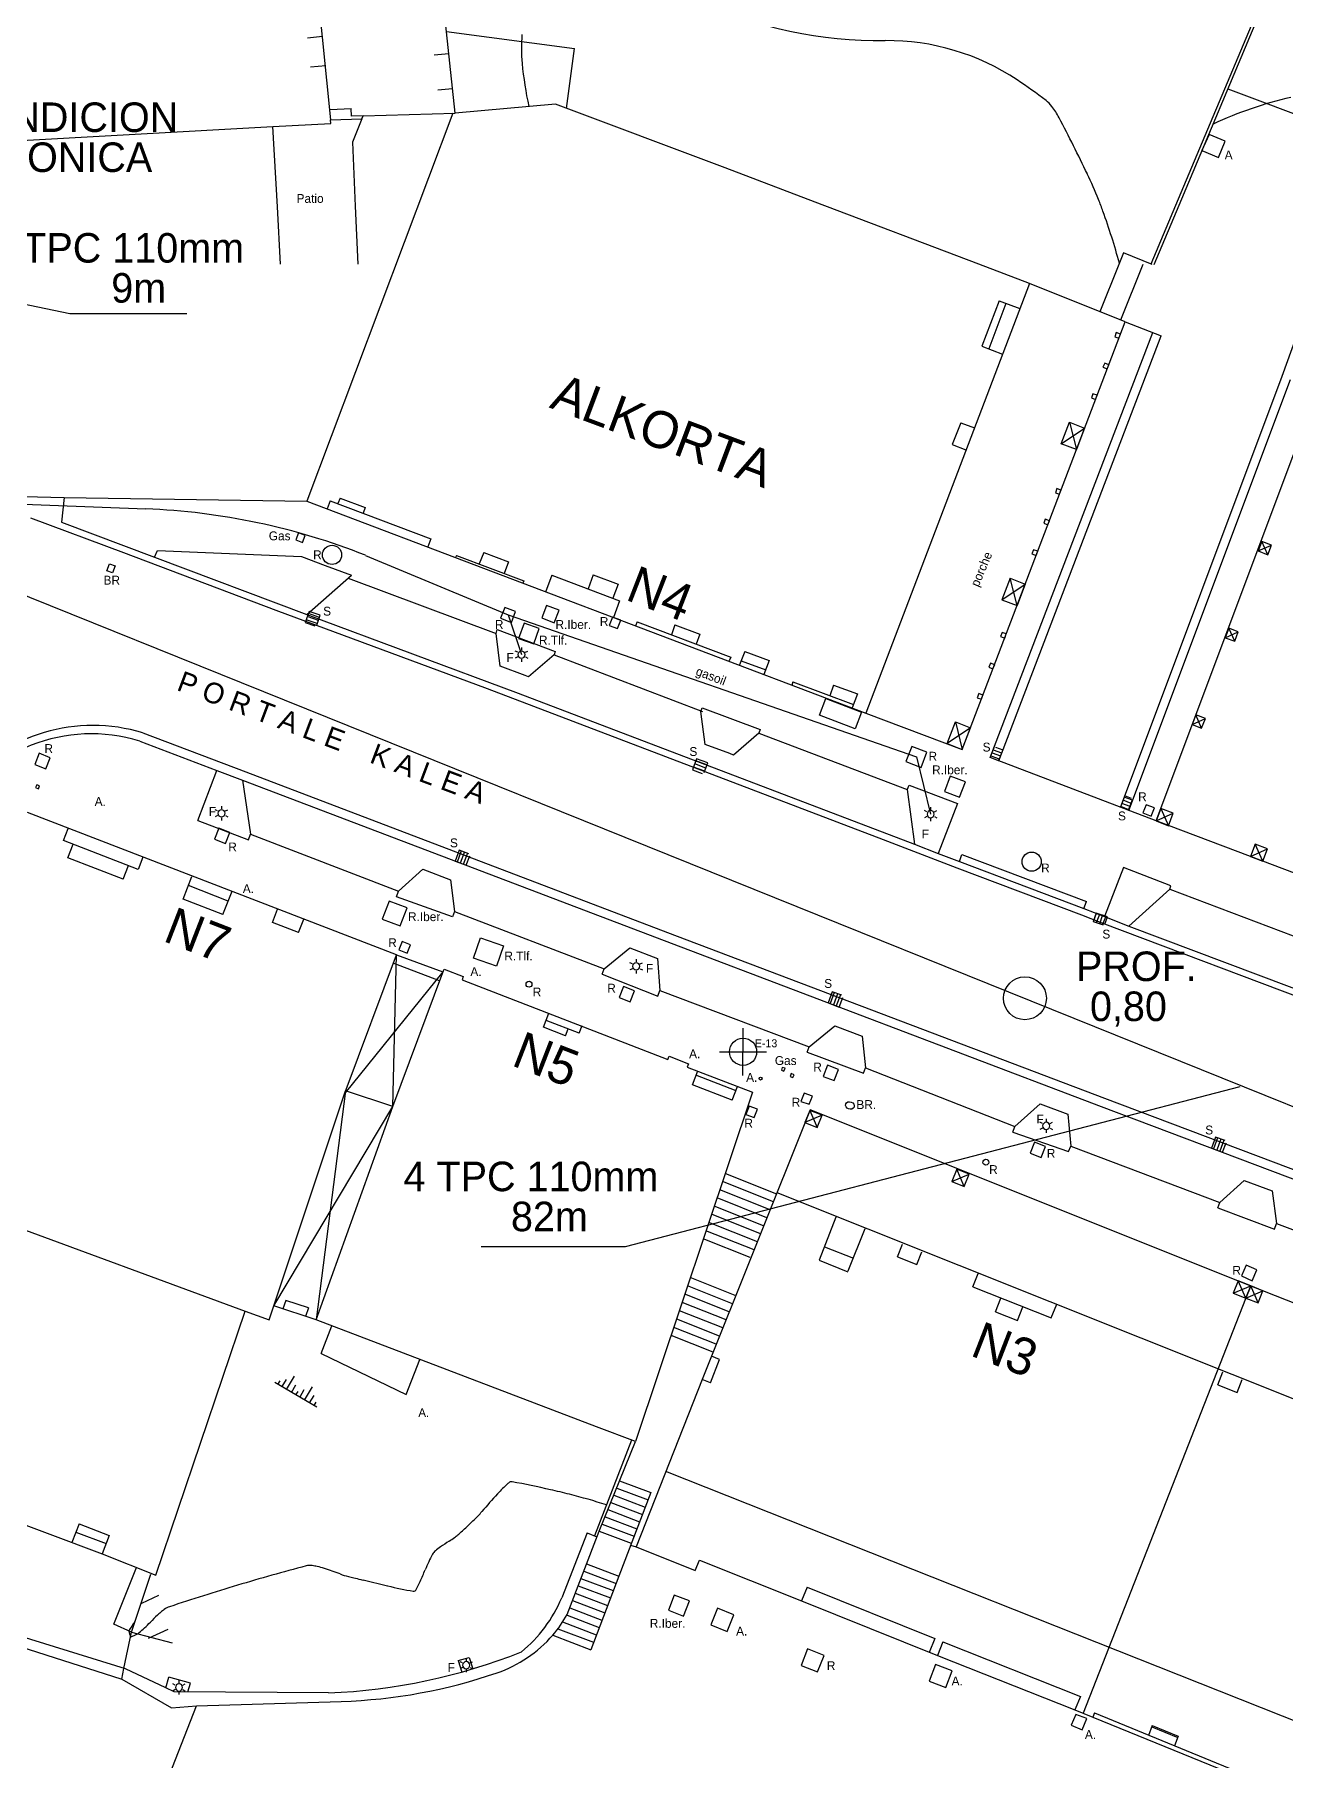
# Model space of a CAD drawing. Extents: x 0 to 560514, y 0 to 4788038.
# Drawn here: x 560310.6 to 560352.9, y 4787849.2 to 4787907.6 of the extents above; entities that cross this region are included whole.
import ezdxf

# ---------------------------------------------------------------- set-up
doc = ezdxf.new("R2010")
doc.units = 0
doc.layers.add('Nivel 27', color=7, linetype='Continuous')
doc.layers.add('Nivel 7', color=7, linetype='Continuous')

msp = doc.modelspace()

# ---------------------------------------------------------------- linework, layer by layer
at = {"layer": 'Nivel 27'}
for points in [[(560315.731, 4787898.163), (560311.769, 4787898.163), (560302.658, 4787900.06)], [(560301.78, 4787894.14), (560303.67, 4787892.38), (560307.48, 4787889.75), (560372.39, 4787863.57)], [(560325.688, 4787866.598), (560330.566, 4787866.598), (560351.361, 4787872.017)]]:
    msp.add_lwpolyline(points, dxfattribs=at)
msp.add_circle((560344.081, 4787874.997), 0.725, dxfattribs=at)
at = {"layer": 'Nivel 7'}
for p, q in [((560324.8, 4787904.96), (560323.68, 4787915.51)), ((560319.53, 4787915.19), (560320.59, 4787904.73)), ((560324.51, 4787907.72), (560328.84, 4787907.15)), ((560349.28, 4787902.06), (560351.84, 4787908.14)), ((560349.39, 4787902.06), (560351.93, 4787908.1)), ((560320.32, 4787907.55), (560319.81, 4787907.5)), ((560328.57, 4787905.12), (560328.84, 4787907.15)), ((560320.43, 4787906.56), (560319.91, 4787906.51)), ((560324.59, 4787906.97), (560324.09, 4787906.92)), ((560324.71, 4787905.78), (560324.22, 4787905.73)), ((560350.95, 4787905.78), (560355.74, 4787903.98)), ((560324.729, 4787904.954), (560319.79, 4787891.82)), ((560320.58, 4787905.08), (560321.29, 4787905.11)), ((560320.59, 4787904.73), (560321.65, 4787904.77)), ((560321.3, 4787904.86), (560321.29, 4787905.11)), ((560321.69, 4787904.87), (560321.3, 4787904.86)), ((560321.65, 4787904.77), (560321.33, 4787903.98)), ((560321.65, 4787904.77), (560321.69, 4787904.87)), ((560321.69, 4787904.87), (560324.8, 4787904.96)), ((560328.2, 4787905.26), (560324.8, 4787904.96)), ((560333.94, 4787903.11), (560328.2, 4787905.26)), ((560305.75, 4787903.79), (560318.64, 4787904.5)), ((560318.64, 4787904.5), (560320.6, 4787904.61)), ((560318.79, 4787901.79), (560318.64, 4787904.5)), ((560320.6, 4787904.61), (560320.59, 4787904.73)), ((560320.6, 4787904.61), (560320.6, 4787904.61)), ((560350.31, 4787904.24), (560350.07, 4787903.69)), ((560350.86, 4787904.01), (560350.31, 4787904.24)), ((560321.33, 4787903.98), (560321.42, 4787901.81)), ((560350.07, 4787903.69), (560350.63, 4787903.46)), ((560350.63, 4787903.46), (560350.86, 4787904.01)), ((560336.98, 4787901.95), (560333.94, 4787903.11)), ((560342.52, 4787899.85), (560336.98, 4787901.95)), ((560348.35, 4787899.86), (560349.28, 4787902.06)), ((560348.45, 4787899.84), (560349.39, 4787902.06)), ((560318.9, 4787899.85), (560318.79, 4787901.79)), ((560321.42, 4787901.81), (560321.51, 4787899.85)), ((560347.42, 4787900.23), (560347.26, 4787899.84)), ((560348.38, 4787899.84), (560347.42, 4787900.23)), ((560344.23, 4787899.19), (560342.52, 4787899.85)), ((560347.26, 4787899.84), (560346.61, 4787898.23)), ((560348.07, 4787899.84), (560347.31, 4787897.95)), ((560352.78, 4787896.05), (560354.15, 4787899.84)), ((560344.23, 4787899.19), (560338.7, 4787884.65)), ((560347.47, 4787897.89), (560344.23, 4787899.19)), ((560343.21, 4787898.61), (560342.62, 4787897.07)), ((560343.44, 4787898.52), (560342.86, 4787896.98)), ((560343.21, 4787898.61), (560343.91, 4787898.34)), ((560341.96, 4787883.42), (560347.47, 4787897.89)), ((560347.47, 4787897.89), (560348.69, 4787897.42)), ((560342.91, 4787883.15), (560348.41, 4787897.53)), ((560343.2, 4787883.03), (560348.69, 4787897.42)), ((560347.17, 4787897.53), (560347.12, 4787897.39)), ((560347.12, 4787897.39), (560347.26, 4787897.34)), ((560347.31, 4787897.48), (560347.17, 4787897.53)), ((560347.26, 4787897.34), (560347.31, 4787897.48)), ((560342.62, 4787897.07), (560343.32, 4787896.8)), ((560346.78, 4787896.5), (560346.72, 4787896.36)), ((560346.72, 4787896.36), (560346.86, 4787896.3)), ((560346.92, 4787896.44), (560346.78, 4787896.5)), ((560346.86, 4787896.3), (560346.92, 4787896.44)), ((560347.31, 4787881.46), (560352.78, 4787896.05)), ((560346.38, 4787895.46), (560346.33, 4787895.32)), ((560346.52, 4787895.41), (560346.38, 4787895.46)), ((560346.47, 4787895.27), (560346.52, 4787895.41)), ((560347.6, 4787881.35), (560353.07, 4787895.94)), ((560346.33, 4787895.32), (560346.47, 4787895.27)), ((560341.91, 4787894.48), (560341.62, 4787893.74)), ((560341.91, 4787894.48), (560341.62, 4787893.74)), ((560341.91, 4787894.48), (560342.37, 4787894.31)), ((560345.31, 4787893.77), (560345.59, 4787894.5)), ((560345.31, 4787893.77), (560346.1, 4787894.3)), ((560345.59, 4787894.5), (560346.1, 4787894.3)), ((560345.59, 4787894.5), (560345.83, 4787893.57)), ((560346.1, 4787894.3), (560345.83, 4787893.57)), ((560341.62, 4787893.74), (560342.08, 4787893.56)), ((560345.83, 4787893.57), (560345.31, 4787893.77)), ((560307.57, 4787892.04), (560311.58, 4787891.95)), ((560311.58, 4787891.95), (560311.49, 4787891.11)), ((560311.58, 4787891.95), (560319.79, 4787891.82)), ((560320.92, 4787891.93), (560320.84, 4787891.74)), ((560320.92, 4787891.93), (560321.76, 4787891.61)), ((560345.16, 4787892.25), (560345.11, 4787892.11)), ((560345.11, 4787892.11), (560345.25, 4787892.06)), ((560345.3, 4787892.2), (560345.16, 4787892.25)), ((560345.25, 4787892.06), (560345.3, 4787892.2)), ((560307.56, 4787891.82), (560314.34, 4787891.56)), ((560319.79, 4787891.82), (560319.79, 4787891.82)), ((560319.79, 4787891.82), (560338.7, 4787884.65)), ((560320.58, 4787891.84), (560320.47, 4787891.56)), ((560320.58, 4787891.84), (560323.98, 4787890.55)), ((560321.76, 4787891.61), (560321.69, 4787891.42)), ((560310.44, 4787891.26), (560313.58, 4787890.09)), ((560311.49, 4787891.11), (560314.63, 4787889.93)), ((560319.5, 4787890.75), (560319.41, 4787890.52)), ((560319.73, 4787890.66), (560319.5, 4787890.75)), ((560344.77, 4787891.22), (560344.72, 4787891.08)), ((560344.72, 4787891.08), (560344.86, 4787891.02)), ((560344.91, 4787891.16), (560344.77, 4787891.22)), ((560344.86, 4787891.02), (560344.91, 4787891.16)), ((560314.63, 4787889.93), (560314.74, 4787890.15)), ((560314.74, 4787890.15), (560319.61, 4787889.95)), ((560319.41, 4787890.52), (560319.64, 4787890.43)), ((560319.64, 4787890.43), (560319.73, 4787890.66)), ((560323.98, 4787890.55), (560323.88, 4787890.28)), ((560344.37, 4787890.18), (560344.32, 4787890.04)), ((560344.52, 4787890.13), (560344.37, 4787890.18)), ((560344.46, 4787889.99), (560344.52, 4787890.13)), ((560352.1, 4787890.46), (560351.97, 4787890.14)), ((560351.97, 4787890.14), (560352.42, 4787890.34)), ((560351.97, 4787890.14), (560352.3, 4787890.01)), ((560352.3, 4787890.01), (560352.1, 4787890.46)), ((560352.42, 4787890.34), (560352.1, 4787890.46)), ((560352.3, 4787890.01), (560352.42, 4787890.34)), ((560313.02, 4787889.47), (560313.11, 4787889.7)), ((560313.11, 4787889.7), (560313.3, 4787889.63)), ((560313.3, 4787889.63), (560313.21, 4787889.4)), ((560313.58, 4787890.09), (560318.74, 4787888.14)), ((560314.63, 4787889.93), (560319.79, 4787887.99)), ((560319.61, 4787889.95), (560320.41, 4787889.65)), ((560320.41, 4787889.65), (560321.3, 4787889.32)), ((560324.85, 4787889.99), (560324.82, 4787889.92)), ((560324.85, 4787889.99), (560327.13, 4787889.13)), ((560325.77, 4787890.09), (560325.62, 4787889.7)), ((560325.77, 4787890.09), (560326.61, 4787889.77)), ((560326.61, 4787889.77), (560326.46, 4787889.38)), ((560344.32, 4787890.04), (560344.46, 4787889.99)), ((560313.21, 4787889.4), (560313.02, 4787889.47)), ((560319.79, 4787887.99), (560321.3, 4787889.32)), ((560321.18, 4787889.22), (560326.19, 4787887.35)), ((560327.13, 4787889.13), (560327.1, 4787889.05)), ((560328.08, 4787889.32), (560327.86, 4787888.74)), ((560328.08, 4787889.32), (560330.37, 4787888.45)), ((560329.47, 4787889.33), (560329.3, 4787888.86)), ((560329.47, 4787889.33), (560330.32, 4787889.01)), ((560330.32, 4787889.01), (560330.14, 4787888.54)), ((560343.58, 4787889.22), (560343.3, 4787888.49)), ((560343.3, 4787888.49), (560344.09, 4787889.02)), ((560343.82, 4787888.29), (560343.58, 4787889.22)), ((560343.58, 4787889.22), (560344.09, 4787889.02)), ((560344.09, 4787889.02), (560343.82, 4787888.29)), ((560330.37, 4787888.45), (560330.16, 4787887.89)), ((560343.3, 4787888.49), (560343.82, 4787888.29)), ((560318.74, 4787888.14), (560325.89, 4787885.48)), ((560319.87, 4787888.09), (560319.73, 4787887.72)), ((560320.14, 4787887.68), (560319.77, 4787887.81)), ((560319.79, 4787887.99), (560326.94, 4787885.32)), ((560320.18, 4787887.78), (560319.8, 4787887.92)), ((560320.22, 4787887.89), (560319.84, 4787888.02)), ((560320.24, 4787887.96), (560319.87, 4787888.09)), ((560320.13, 4787887.63), (560320.24, 4787887.96)), ((560326.48, 4787888.23), (560326.34, 4787887.86)), ((560326.34, 4787887.86), (560326.71, 4787887.72)), ((560326.85, 4787888.09), (560326.48, 4787888.23)), ((560326.6, 4787887.98), (560340.41, 4787883.17)), ((560326.71, 4787887.72), (560326.85, 4787888.09)), ((560327.9, 4787888.29), (560327.74, 4787887.87)), ((560327.74, 4787887.87), (560328.16, 4787887.71)), ((560328.32, 4787888.13), (560327.9, 4787888.29)), ((560328.16, 4787887.71), (560328.32, 4787888.13)), ((560330.13, 4787887.9), (560330.02, 4787887.62)), ((560330.41, 4787887.8), (560330.13, 4787887.9)), ((560330.3, 4787887.51), (560330.41, 4787887.8)), ((560319.73, 4787887.72), (560320.06, 4787887.6)), ((560326.19, 4787887.35), (560326.23, 4787887.48)), ((560326.33, 4787886.24), (560326.19, 4787887.35)), ((560326.23, 4787887.48), (560328.19, 4787886.74)), ((560327.14, 4787887.7), (560326.95, 4787887.18)), ((560327.65, 4787887.51), (560327.14, 4787887.7)), ((560327.47, 4787886.99), (560327.65, 4787887.51)), ((560330.02, 4787887.62), (560330.3, 4787887.51)), ((560330.96, 4787887.74), (560330.91, 4787887.61)), ((560330.96, 4787887.74), (560334.13, 4787886.54)), ((560332.24, 4787887.64), (560332.12, 4787887.3)), ((560332.24, 4787887.64), (560333.08, 4787887.32)), ((560333.08, 4787887.32), (560332.96, 4787886.98)), ((560343.31, 4787887.38), (560343.26, 4787887.24)), ((560343.26, 4787887.24), (560343.4, 4787887.19)), ((560343.45, 4787887.33), (560343.31, 4787887.38)), ((560343.4, 4787887.19), (560343.45, 4787887.33)), ((560350.98, 4787887.53), (560350.85, 4787887.2)), ((560350.85, 4787887.2), (560351.3, 4787887.4)), ((560351.18, 4787887.08), (560350.98, 4787887.53)), ((560351.3, 4787887.4), (560350.98, 4787887.53)), ((560351.18, 4787887.08), (560351.3, 4787887.4)), ((560326.92, 4787886.71), (560326.84, 4787886.75)), ((560326.95, 4787887.18), (560327.47, 4787886.99)), ((560327.05, 4787886.87), (560327.05, 4787886.78)), ((560327.18, 4787886.71), (560327.26, 4787886.75)), ((560328.19, 4787886.74), (560328.15, 4787886.62)), ((560334.6, 4787886.74), (560334.42, 4787886.28)), ((560334.6, 4787886.74), (560335.43, 4787886.43)), ((560350.85, 4787887.2), (560351.18, 4787887.08)), ((560327.17, 4787885.92), (560326.33, 4787886.24)), ((560326.92, 4787886.55), (560326.84, 4787886.51)), ((560327.05, 4787886.48), (560327.05, 4787886.39)), ((560327.18, 4787886.55), (560327.26, 4787886.51)), ((560328.15, 4787886.62), (560327.29, 4787885.88)), ((560328.15, 4787886.62), (560333.17, 4787884.7)), ((560334.13, 4787886.54), (560334.08, 4787886.42)), ((560334.48, 4787886.42), (560335.31, 4787886.11)), ((560335.43, 4787886.43), (560335.25, 4787885.96)), ((560342.92, 4787886.34), (560342.86, 4787886.2)), ((560342.86, 4787886.2), (560343, 4787886.15)), ((560343.06, 4787886.29), (560342.92, 4787886.34)), ((560343, 4787886.15), (560343.06, 4787886.29)), ((560325.89, 4787885.48), (560339.29, 4787880.37)), ((560327.29, 4787885.88), (560327.17, 4787885.92)), ((560336.23, 4787885.71), (560336.19, 4787885.59)), ((560336.23, 4787885.71), (560338.28, 4787884.94)), ((560337.61, 4787885.6), (560337.48, 4787885.24)), ((560337.61, 4787885.6), (560338.42, 4787885.3)), ((560326.94, 4787885.32), (560340.34, 4787880.21)), ((560337.13, 4787884.58), (560337.34, 4787885.14)), ((560337.34, 4787885.14), (560338.55, 4787884.68)), ((560338.42, 4787885.3), (560338.24, 4787884.83)), ((560342.52, 4787885.31), (560342.47, 4787885.17)), ((560342.47, 4787885.17), (560342.61, 4787885.12)), ((560342.66, 4787885.26), (560342.52, 4787885.31)), ((560342.61, 4787885.12), (560342.66, 4787885.26)), ((560333.12, 4787884.71), (560333.16, 4787884.83)), ((560333.26, 4787883.59), (560333.12, 4787884.71)), ((560333.16, 4787884.83), (560335.12, 4787884.1)), ((560338.34, 4787884.12), (560337.13, 4787884.58)), ((560338.55, 4787884.68), (560338.34, 4787884.12)), ((560338.7, 4787884.65), (560341.96, 4787883.42)), ((560341.45, 4787883.62), (560341.73, 4787884.35)), ((560341.73, 4787884.35), (560342.24, 4787884.15)), ((560341.73, 4787884.35), (560341.96, 4787883.42)), ((560349.86, 4787884.59), (560349.74, 4787884.26)), ((560349.74, 4787884.26), (560350.19, 4787884.47)), ((560350.06, 4787884.14), (560349.86, 4787884.59)), ((560350.19, 4787884.47), (560349.86, 4787884.59)), ((560350.06, 4787884.14), (560350.19, 4787884.47)), ((560335.08, 4787883.97), (560334.22, 4787883.23)), ((560335.12, 4787884.1), (560335.08, 4787883.97)), ((560335.08, 4787883.97), (560340.1, 4787882.06)), ((560342.24, 4787884.15), (560341.45, 4787883.62)), ((560341.96, 4787883.42), (560342.24, 4787884.15)), ((560349.74, 4787884.26), (560350.06, 4787884.14)), ((560310.73, 4787883.29), (560310.58, 4787882.91)), ((560311.1, 4787883.14), (560310.73, 4787883.29)), ((560310.96, 4787882.77), (560311.1, 4787883.14)), ((560314.14, 4787883.7), (560316.74, 4787882.71)), ((560334.1, 4787883.28), (560333.26, 4787883.59)), ((560334.22, 4787883.23), (560334.1, 4787883.28)), ((560340.25, 4787883.52), (560340.05, 4787883.01)), ((560340.76, 4787883.33), (560340.25, 4787883.52)), ((560340.41, 4787883.17), (560340.89, 4787881.23)), ((560340.57, 4787882.81), (560340.76, 4787883.33)), ((560341.45, 4787883.62), (560341.96, 4787883.42)), ((560342.91, 4787883.15), (560343.04, 4787883.49)), ((560343.19, 4787883.04), (560342.91, 4787883.15)), ((560348.52, 4787881), (560342.91, 4787883.15)), ((560342.93, 4787883.2), (560343.21, 4787883.1)), ((560342.97, 4787883.31), (560343.25, 4787883.2)), ((560343.01, 4787883.41), (560343.29, 4787883.31)), ((560343.09, 4787883.5), (560343.33, 4787883.41)), ((560343.33, 4787883.41), (560343.19, 4787883.04)), ((560310.58, 4787882.91), (560310.96, 4787882.77)), ((560316.1, 4787881.02), (560316.74, 4787882.71)), ((560316.74, 4787882.71), (560317.61, 4787882.38)), ((560332.97, 4787883.1), (560332.84, 4787882.73)), ((560332.84, 4787882.73), (560333.16, 4787882.61)), ((560333.25, 4787882.68), (560332.87, 4787882.82)), ((560333.28, 4787882.79), (560332.91, 4787882.93)), ((560333.32, 4787882.9), (560332.95, 4787883.03)), ((560333.35, 4787882.97), (560332.97, 4787883.1)), ((560333.23, 4787882.64), (560333.35, 4787882.97)), ((560340.05, 4787883.01), (560340.57, 4787882.81)), ((560310.65, 4787882.22), (560310.61, 4787882.13)), ((560310.61, 4787882.13), (560310.71, 4787882.09)), ((560310.74, 4787882.19), (560310.65, 4787882.22)), ((560310.71, 4787882.09), (560310.74, 4787882.19)), ((560317.61, 4787882.38), (560317.88, 4787880.55)), ((560317.61, 4787882.38), (560331.88, 4787876.95)), ((560340.1, 4787882.05), (560340.16, 4787882.21)), ((560340.1, 4787882.06), (560340.34, 4787880.21)), ((560340.16, 4787882.21), (560341.8, 4787881.59)), ((560341.55, 4787882.52), (560341.36, 4787882)), ((560341.36, 4787882), (560341.87, 4787881.81)), ((560342.07, 4787882.32), (560341.55, 4787882.52)), ((560341.87, 4787881.81), (560342.07, 4787882.32)), ((560316.77, 4787881.34), (560316.69, 4787881.38)), ((560316.9, 4787881.5), (560316.9, 4787881.41)), ((560317.03, 4787881.34), (560317.11, 4787881.38)), ((560340.89, 4787881.47), (560340.89, 4787881.38)), ((560341.8, 4787881.59), (560341.15, 4787879.9)), ((560347.46, 4787881.85), (560347.31, 4787881.48)), ((560347.31, 4787881.48), (560347.59, 4787881.37)), ((560347.6, 4787881.38), (560347.32, 4787881.49)), ((560347.64, 4787881.49), (560347.36, 4787881.59)), ((560347.68, 4787881.59), (560347.4, 4787881.7)), ((560347.72, 4787881.7), (560347.44, 4787881.8)), ((560347.69, 4787881.76), (560347.46, 4787881.85)), ((560347.59, 4787881.37), (560347.72, 4787881.71)), ((560348.18, 4787881.55), (560348.07, 4787881.27)), ((560348.46, 4787881.44), (560348.18, 4787881.55)), ((560348.35, 4787881.16), (560348.46, 4787881.44)), ((560348.68, 4787881.42), (560348.52, 4787881)), ((560348.68, 4787881.42), (560348.94, 4787880.84)), ((560349.1, 4787881.26), (560348.68, 4787881.42)), ((560322.82, 4787876.47), (560310.34, 4787881.29)), ((560316.1, 4787881.02), (560317.81, 4787880.36)), ((560316.77, 4787881.18), (560316.69, 4787881.14)), ((560316.9, 4787881.11), (560316.9, 4787881.02)), ((560317.03, 4787881.18), (560317.11, 4787881.14)), ((560340.76, 4787881.31), (560340.68, 4787881.35)), ((560340.76, 4787881.15), (560340.68, 4787881.11)), ((560340.89, 4787881.08), (560340.89, 4787880.99)), ((560341.02, 4787881.31), (560341.1, 4787881.35)), ((560341.02, 4787881.15), (560341.1, 4787881.11)), ((560348.07, 4787881.27), (560348.35, 4787881.16)), ((560348.52, 4787881), (560349.1, 4787881.26)), ((560348.52, 4787881), (560348.94, 4787880.84)), ((560348.94, 4787880.84), (560349.1, 4787881.26)), ((560311.55, 4787880.34), (560311.71, 4787880.75)), ((560314.08, 4787879.36), (560311.55, 4787880.34)), ((560311.7, 4787879.75), (560311.88, 4787880.21)), ((560316.81, 4787880.76), (560316.66, 4787880.38)), ((560316.66, 4787880.38), (560317.03, 4787880.24)), ((560317.18, 4787880.61), (560316.81, 4787880.76)), ((560317.03, 4787880.24), (560317.18, 4787880.61)), ((560317.81, 4787880.36), (560317.88, 4787880.55)), ((560317.88, 4787880.55), (560322.89, 4787878.62)), ((560339.29, 4787880.37), (560341.78, 4787879.41)), ((560340.34, 4787880.21), (560341.15, 4787879.9)), ((560351.87, 4787880.22), (560351.71, 4787879.8)), ((560352.13, 4787879.64), (560351.87, 4787880.22)), ((560352.29, 4787880.06), (560351.87, 4787880.22)), ((560313.57, 4787879.03), (560311.7, 4787879.75)), ((560314.24, 4787879.78), (560314.08, 4787879.36)), ((560324.94, 4787880.01), (560324.8, 4787879.64)), ((560324.8, 4787879.64), (560325.18, 4787879.5)), ((560325.01, 4787879.99), (560324.87, 4787879.61)), ((560325.27, 4787879.89), (560324.94, 4787880.01)), ((560325.12, 4787879.95), (560324.98, 4787879.57)), ((560325.22, 4787879.91), (560325.08, 4787879.53)), ((560325.18, 4787879.5), (560325.3, 4787879.82)), ((560341.15, 4787879.9), (560341.87, 4787879.63)), ((560341.87, 4787879.63), (560341.95, 4787879.86)), ((560341.87, 4787879.63), (560346.07, 4787878.04)), ((560341.95, 4787879.86), (560346.16, 4787878.27)), ((560351.71, 4787879.8), (560352.29, 4787880.06)), ((560351.71, 4787879.8), (560352.13, 4787879.64)), ((560352.13, 4787879.64), (560352.29, 4787880.06)), ((560313.57, 4787879.03), (560313.75, 4787879.49)), ((560315.6, 4787878.35), (560315.9, 4787879.12)), ((560322.89, 4787878.62), (560323.71, 4787879.37)), ((560323.71, 4787879.37), (560324.65, 4787879.01)), ((560341.78, 4787879.41), (560345.99, 4787877.82)), ((560347.41, 4787879.42), (560346.77, 4787877.77)), ((560349.02, 4787878.8), (560347.41, 4787879.42)), ((560317.13, 4787878.29), (560315.78, 4787878.82)), ((560316.95, 4787877.83), (560317.26, 4787878.62)), ((560322.82, 4787878.43), (560322.89, 4787878.62)), ((560324.65, 4787879.01), (560324.78, 4787877.94)), ((560347.6, 4787877.44), (560348.98, 4787878.69)), ((560348.98, 4787878.69), (560349.02, 4787878.8)), ((560348.98, 4787878.69), (560353.99, 4787876.8)), ((560316.95, 4787877.83), (560315.6, 4787878.35)), ((560318.62, 4787877.56), (560318.8, 4787878.02)), ((560322.57, 4787878.29), (560322.34, 4787877.68)), ((560323.18, 4787878.06), (560322.57, 4787878.29)), ((560324.71, 4787877.75), (560322.82, 4787878.43)), ((560322.94, 4787877.45), (560323.18, 4787878.06)), ((560324.78, 4787877.94), (560324.71, 4787877.75)), ((560324.78, 4787877.94), (560329.85, 4787875.99)), ((560346.07, 4787878.04), (560346.16, 4787878.27)), ((560346.07, 4787878.04), (560346.77, 4787877.77)), ((560346.49, 4787877.88), (560346.39, 4787877.6)), ((560346.4, 4787877.6), (560346.5, 4787877.88)), ((560346.87, 4787877.75), (560346.49, 4787877.88)), ((560319.5, 4787877.22), (560318.62, 4787877.56)), ((560319.5, 4787877.22), (560319.68, 4787877.68)), ((560322.34, 4787877.68), (560322.94, 4787877.45)), ((560345.99, 4787877.82), (560346.68, 4787877.55)), ((560346.39, 4787877.6), (560346.73, 4787877.48)), ((560346.5, 4787877.56), (560346.61, 4787877.84)), ((560346.61, 4787877.52), (560346.71, 4787877.8)), ((560346.68, 4787877.55), (560359.43, 4787872.74)), ((560346.71, 4787877.48), (560346.82, 4787877.76)), ((560346.77, 4787877.77), (560347.6, 4787877.44)), ((560346.78, 4787877.51), (560346.87, 4787877.75)), ((560347.6, 4787877.44), (560360.34, 4787872.63)), ((560323.01, 4787876.92), (560322.9, 4787876.64)), ((560323.29, 4787876.81), (560323.01, 4787876.92)), ((560323.18, 4787876.53), (560323.29, 4787876.81)), ((560325.43, 4787876.36), (560325.66, 4787877.04)), ((560325.66, 4787877.04), (560326.44, 4787876.77)), ((560326.44, 4787876.77), (560326.2, 4787876.09)), ((560329.85, 4787875.99), (560330.72, 4787876.71)), ((560330.72, 4787876.71), (560331.65, 4787876.35)), ((560331.88, 4787876.95), (560346.66, 4787871.34)), ((560321.12, 4787871.91), (560322.82, 4787876.47)), ((560322.7, 4787871.33), (560322.82, 4787876.47)), ((560324.28, 4787875.59), (560322.71, 4787876.19)), ((560322.82, 4787876.47), (560324.39, 4787875.89)), ((560322.9, 4787876.64), (560323.18, 4787876.53)), ((560326.2, 4787876.09), (560325.43, 4787876.36)), ((560330.8, 4787876.16), (560330.72, 4787876.2)), ((560330.93, 4787876.32), (560330.93, 4787876.23)), ((560331.06, 4787876.16), (560331.14, 4787876.2)), ((560331.65, 4787876.35), (560331.73, 4787875.26)), ((560324.39, 4787875.89), (560321.08, 4787871.8)), ((560322.7, 4787871.33), (560324.39, 4787875.87)), ((560324.39, 4787875.87), (560324.43, 4787875.98)), ((560324.43, 4787875.98), (560325.08, 4787875.73)), ((560325.08, 4787875.73), (560325.04, 4787875.62)), ((560325.04, 4787875.62), (560332, 4787872.93)), ((560329.78, 4787875.81), (560329.85, 4787875.99)), ((560329.78, 4787875.81), (560331.66, 4787875.07)), ((560330.8, 4787876), (560330.72, 4787875.96)), ((560330.93, 4787875.93), (560330.93, 4787875.84)), ((560331.06, 4787876), (560331.14, 4787875.96)), ((560330.5, 4787875.4), (560330.35, 4787875.02)), ((560330.35, 4787875.02), (560330.73, 4787874.88)), ((560330.87, 4787875.25), (560330.5, 4787875.4)), ((560330.73, 4787874.88), (560330.87, 4787875.25)), ((560331.66, 4787875.07), (560331.73, 4787875.26)), ((560331.73, 4787875.26), (560336.78, 4787873.36)), ((560337.56, 4787875.22), (560337.42, 4787874.84)), ((560337.63, 4787875.19), (560337.49, 4787874.82)), ((560337.89, 4787875.1), (560337.56, 4787875.22)), ((560337.74, 4787875.15), (560337.6, 4787874.78)), ((560337.84, 4787875.11), (560337.7, 4787874.74)), ((560337.8, 4787874.7), (560337.92, 4787875.03)), ((560327.79, 4787874.02), (560327.97, 4787874.49)), ((560337.42, 4787874.84), (560337.8, 4787874.7)), ((560328.54, 4787873.73), (560327.79, 4787874.02)), ((560329, 4787873.82), (560327.88, 4787874.25)), ((560328.54, 4787873.73), (560328.63, 4787873.96)), ((560329, 4787873.82), (560329.1, 4787874.08)), ((560334.54, 4787872.39), (560334.55, 4787873.99)), ((560336.78, 4787873.36), (560337.65, 4787874.07)), ((560337.65, 4787874.07), (560338.58, 4787873.72)), ((560333.75, 4787873.19), (560335.34, 4787873.19)), ((560336.71, 4787873.18), (560336.78, 4787873.36)), ((560338.58, 4787873.72), (560338.69, 4787872.64)), ((560332, 4787872.93), (560332.04, 4787873.04)), ((560332.04, 4787873.04), (560332.7, 4787872.78)), ((560332.7, 4787872.78), (560332.65, 4787872.67)), ((560332.65, 4787872.67), (560334.86, 4787871.82)), ((560335.87, 4787872.66), (560335.84, 4787872.57)), ((560335.97, 4787872.63), (560335.87, 4787872.66)), ((560335.93, 4787872.53), (560335.97, 4787872.63)), ((560336.71, 4787873.18), (560338.62, 4787872.46)), ((560337.4, 4787872.73), (560337.26, 4787872.35)), ((560337.77, 4787872.59), (560337.4, 4787872.73)), ((560338.62, 4787872.46), (560338.69, 4787872.64)), ((560338.69, 4787872.64), (560343.74, 4787870.66)), ((560332.83, 4787872.07), (560333.01, 4787872.54)), ((560334.18, 4787871.55), (560332.83, 4787872.07)), ((560334.31, 4787871.87), (560332.95, 4787872.4)), ((560335.84, 4787872.57), (560335.93, 4787872.53)), ((560336.17, 4787872.45), (560336.14, 4787872.35)), ((560336.14, 4787872.35), (560336.23, 4787872.32)), ((560336.27, 4787872.41), (560336.17, 4787872.45)), ((560336.23, 4787872.32), (560336.27, 4787872.41)), ((560337.26, 4787872.35), (560337.63, 4787872.21)), ((560337.63, 4787872.21), (560337.77, 4787872.59)), ((560318.67, 4787864.59), (560321.09, 4787871.86)), ((560321.09, 4787871.86), (560320.1, 4787864.11)), ((560321.08, 4787871.8), (560321.12, 4787871.91)), ((560322.7, 4787871.33), (560321.09, 4787871.86)), ((560334.86, 4787871.82), (560330.91, 4787860)), ((560334.18, 4787871.55), (560334.36, 4787872.01)), ((560336.61, 4787871.79), (560336.5, 4787871.51)), ((560336.5, 4787871.51), (560336.78, 4787871.41)), ((560336.89, 4787871.69), (560336.61, 4787871.79)), ((560336.78, 4787871.41), (560336.89, 4787871.69)), ((560318.67, 4787864.59), (560322.7, 4787871.33)), ((560320.1, 4787864.11), (560322.7, 4787871.33)), ((560336.81, 4787871.22), (560333.16, 4787862.09)), ((560334.75, 4787871.35), (560334.64, 4787871.07)), ((560334.64, 4787871.07), (560334.92, 4787870.96)), ((560335.03, 4787871.24), (560334.75, 4787871.35)), ((560334.92, 4787870.96), (560335.03, 4787871.24)), ((560336.8, 4787871.2), (560336.64, 4787870.79)), ((560337.22, 4787871.04), (560336.64, 4787870.79)), ((560336.8, 4787871.2), (560337.05, 4787870.62)), ((560337.22, 4787871.04), (560336.8, 4787871.2)), ((560352.13, 4787865.1), (560336.81, 4787871.22)), ((560337.05, 4787870.62), (560337.22, 4787871.04)), ((560343.74, 4787870.66), (560344.6, 4787871.43)), ((560344.6, 4787871.43), (560345.53, 4787871.08)), ((560344.8, 4787870.92), (560344.8, 4787870.83)), ((560345.53, 4787871.08), (560345.63, 4787869.99)), ((560346.66, 4787871.34), (560359.78, 4787866.38)), ((560336.64, 4787870.79), (560337.05, 4787870.62)), ((560343.67, 4787870.47), (560343.74, 4787870.66)), ((560343.67, 4787870.47), (560345.56, 4787869.81)), ((560344.67, 4787870.76), (560344.59, 4787870.8)), ((560344.67, 4787870.6), (560344.59, 4787870.56)), ((560344.8, 4787870.53), (560344.8, 4787870.44)), ((560344.93, 4787870.76), (560345.01, 4787870.8)), ((560344.93, 4787870.6), (560345.01, 4787870.56)), ((560350.53, 4787870.3), (560350.39, 4787869.93)), ((560350.6, 4787870.28), (560350.46, 4787869.9)), ((560350.86, 4787870.18), (560350.53, 4787870.3)), ((560344.41, 4787870.13), (560344.26, 4787869.76)), ((560344.26, 4787869.76), (560344.63, 4787869.61)), ((560344.78, 4787869.98), (560344.41, 4787870.13)), ((560344.63, 4787869.61), (560344.78, 4787869.98)), ((560345.56, 4787869.81), (560345.63, 4787869.99)), ((560345.63, 4787869.99), (560350.68, 4787868.09)), ((560350.39, 4787869.93), (560350.77, 4787869.79)), ((560350.71, 4787870.24), (560350.57, 4787869.86)), ((560350.81, 4787870.2), (560350.67, 4787869.82)), ((560350.77, 4787869.79), (560350.89, 4787870.11)), ((560341.78, 4787869.21), (560341.61, 4787868.8)), ((560342.03, 4787868.63), (560341.78, 4787869.21)), ((560342.2, 4787869.05), (560341.78, 4787869.21)), ((560306.05, 4787868.71), (560317.7, 4787864.41)), ((560335.46, 4787867.84), (560333.76, 4787868.52)), ((560335.57, 4787868.11), (560333.85, 4787868.8)), ((560333.95, 4787869.07), (560335.68, 4787868.38)), ((560341.61, 4787868.8), (560342.2, 4787869.05)), ((560341.61, 4787868.8), (560342.03, 4787868.63)), ((560342.03, 4787868.63), (560342.2, 4787869.05)), ((560350.68, 4787868.09), (560351.5, 4787868.83)), ((560351.5, 4787868.83), (560352.44, 4787868.48)), ((560335.24, 4787867.3), (560333.57, 4787867.96)), ((560335.35, 4787867.57), (560333.67, 4787868.24)), ((560335.69, 4787868.42), (560365.55, 4787856.49)), ((560350.61, 4787867.9), (560350.68, 4787868.09)), ((560352.44, 4787868.48), (560352.59, 4787867.37)), ((560335.03, 4787866.76), (560333.39, 4787867.41)), ((560335.13, 4787867.03), (560333.48, 4787867.69)), ((560337.13, 4787866.15), (560337.7, 4787867.6)), ((560350.61, 4787867.9), (560352.52, 4787867.18)), ((560352.52, 4787867.18), (560352.59, 4787867.37)), ((560352.59, 4787867.37), (560357.65, 4787865.48)), ((560334.79, 4787866.22), (560333.2, 4787866.86)), ((560334.92, 4787866.48), (560333.29, 4787867.13)), ((560338.1, 4787865.77), (560338.68, 4787867.21)), ((560337.3, 4787866.59), (560338.28, 4787866.2)), ((560339.77, 4787866.25), (560339.94, 4787866.68)), ((560339.77, 4787866.25), (560340.42, 4787865.99)), ((560340.42, 4787865.99), (560340.59, 4787866.42)), ((560337.12, 4787866.13), (560338.09, 4787865.74)), ((560342.32, 4787865.23), (560342.5, 4787865.68)), ((560351.56, 4787865.97), (560351.41, 4787865.6)), ((560351.41, 4787865.6), (560351.77, 4787865.44)), ((560351.93, 4787865.81), (560351.56, 4787865.97)), ((560351.77, 4787865.44), (560351.93, 4787865.81)), ((560334.19, 4787864.66), (560332.67, 4787865.27)), ((560334.28, 4787864.94), (560332.76, 4787865.55)), ((560342.32, 4787865.23), (560344.97, 4787864.18)), ((560351.3, 4787865.44), (560351.13, 4787865.02)), ((560351.13, 4787865.02), (560351.72, 4787865.27)), ((560351.13, 4787865.02), (560351.55, 4787864.85)), ((560351.55, 4787864.85), (560351.3, 4787865.44)), ((560351.72, 4787865.27), (560351.3, 4787865.44)), ((560351.72, 4787865.27), (560351.55, 4787864.85)), ((560351.55, 4787864.85), (560351.72, 4787865.27)), ((560351.55, 4787864.85), (560352.13, 4787865.1)), ((560351.97, 4787864.69), (560351.72, 4787865.27)), ((560352.13, 4787865.1), (560351.72, 4787865.27)), ((560351.97, 4787864.69), (560352.13, 4787865.1)), ((560357.04, 4787863.15), (560352.13, 4787865.1)), ((560318.51, 4787864.11), (560318.67, 4787864.59)), ((560320.1, 4787864.11), (560318.67, 4787864.59)), ((560319.08, 4787864.77), (560318.98, 4787864.49)), ((560319.84, 4787864.52), (560319.08, 4787864.77)), ((560319.84, 4787864.52), (560319.74, 4787864.23)), ((560333.97, 4787864.11), (560332.48, 4787864.7)), ((560334.08, 4787864.38), (560332.58, 4787864.98)), ((560343.09, 4787864.39), (560343.27, 4787864.85)), ((560343.83, 4787864.09), (560344.01, 4787864.56)), ((560344.97, 4787864.18), (560345.16, 4787864.64)), ((560351.54, 4787864.82), (560346.05, 4787850.8)), ((560351.55, 4787864.85), (560351.97, 4787864.69)), ((560314.68, 4787855.47), (560317.7, 4787864.41)), ((560317.7, 4787864.41), (560318.51, 4787864.11)), ((560329.59, 4787860.49), (560320.1, 4787864.11)), ((560320.27, 4787862.98), (560320.63, 4787863.91)), ((560333.64, 4787863.29), (560332.2, 4787863.86)), ((560333.75, 4787863.56), (560332.3, 4787864.14)), ((560333.86, 4787863.84), (560332.39, 4787864.42)), ((560343.09, 4787864.39), (560343.83, 4787864.09)), ((560333.53, 4787863.02), (560332.11, 4787863.58)), ((560320.27, 4787862.98), (560323.15, 4787861.59)), ((560323.15, 4787861.59), (560323.61, 4787862.77)), ((560333.44, 4787861.98), (560333.75, 4787862.77)), ((560333.75, 4787862.77), (560333.48, 4787862.88)), ((560319.09, 4787862.1), (560318.94, 4787861.86)), ((560319.1, 4787861.76), (560319.37, 4787862.21)), ((560333.16, 4787862.09), (560330.93, 4787856.43)), ((560333.44, 4787861.98), (560333.16, 4787862.09)), ((560350.61, 4787861.92), (560350.78, 4787862.36)), ((560351.26, 4787861.66), (560351.43, 4787862.1)), ((560320.13, 4787861.16), (560318.71, 4787861.99)), ((560318.81, 4787861.93), (560318.88, 4787862.05)), ((560319.27, 4787861.66), (560319.42, 4787861.91)), ((560319.42, 4787861.58), (560319.49, 4787861.69)), ((560319.69, 4787861.74), (560319.55, 4787861.5)), ((560319.71, 4787861.4), (560319.98, 4787861.85)), ((560319.88, 4787861.31), (560320.03, 4787861.55)), ((560333.44, 4787861.98), (560333.44, 4787861.98)), ((560350.61, 4787861.92), (560351.26, 4787861.66)), ((560320.03, 4787861.22), (560320.1, 4787861.33)), ((560330.91, 4787860), (560329.59, 4787860.49)), ((560330.77, 4787860.04), (560329.52, 4787856.8)), ((560330.37, 4787858.67), (560331.42, 4787858.27)), ((560361.8, 4787847.12), (560331.93, 4787858.98)), ((560307.15, 4787858.35), (560312.86, 4787856.19)), ((560330.17, 4787858.18), (560331.23, 4787857.77)), ((560330.27, 4787858.42), (560331.33, 4787858.02)), ((560331.42, 4787858.27), (560330.34, 4787855.44)), ((560331.42, 4787858.27), (560331.42, 4787858.27)), ((560329.88, 4787857.45), (560330.95, 4787857.04)), ((560329.97, 4787857.69), (560331.04, 4787857.28)), ((560330.07, 4787857.93), (560331.14, 4787857.53)), ((560312.08, 4787857.21), (560311.84, 4787856.58)), ((560311.97, 4787856.93), (560313, 4787856.54)), ((560312.08, 4787857.21), (560313.1, 4787856.82)), ((560329.27, 4787856.9), (560328.41, 4787854.7)), ((560329.27, 4787856.9), (560329.6, 4787856.77)), ((560329.68, 4787856.96), (560330.76, 4787856.55)), ((560329.78, 4787857.2), (560330.86, 4787856.79)), ((560313.1, 4787856.82), (560312.86, 4787856.19)), ((560330.74, 4787856.49), (560330.93, 4787856.43)), ((560330.93, 4787856.43), (560332.93, 4787855.63)), ((560312.86, 4787856.19), (560314.68, 4787855.47)), ((560313.26, 4787853.81), (560314.02, 4787855.73)), ((560329.25, 4787855.86), (560330.34, 4787855.44)), ((560332.93, 4787855.63), (560333.07, 4787855.98)), ((560333.07, 4787855.98), (560333.07, 4787855.98)), ((560333.07, 4787855.98), (560336.52, 4787854.6)), ((560313.85, 4787853.54), (560314.51, 4787855.51)), ((560321.69, 4787855.31), (560322.52, 4787855.11)), ((560328.97, 4787855.11), (560330.06, 4787854.7)), ((560329.06, 4787855.36), (560330.15, 4787854.95)), ((560329.16, 4787855.61), (560330.25, 4787855.19)), ((560330.34, 4787855.44), (560329.39, 4787852.95)), ((560314.2, 4787854.53), (560314.78, 4787854.8)), ((560328.78, 4787854.61), (560329.87, 4787854.2)), ((560328.87, 4787854.86), (560329.96, 4787854.45)), ((560332.21, 4787854.8), (560332.02, 4787854.29)), ((560332.73, 4787854.6), (560332.21, 4787854.8)), ((560332.53, 4787854.09), (560332.73, 4787854.6)), ((560336.71, 4787855.07), (560336.52, 4787854.6)), ((560336.52, 4787854.6), (560341.12, 4787852.75)), ((560336.71, 4787855.07), (560336.71, 4787855.07)), ((560336.71, 4787855.07), (560341.03, 4787853.33)), ((560328.59, 4787854.12), (560329.68, 4787853.7)), ((560328.68, 4787854.37), (560329.77, 4787853.95)), ((560332.02, 4787854.29), (560332.53, 4787854.09)), ((560333.68, 4787854.35), (560333.45, 4787853.79)), ((560334.23, 4787854.13), (560333.68, 4787854.35)), ((560334.01, 4787853.57), (560334.23, 4787854.13)), ((560313.65, 4787852.3), (560308.58, 4787853.87)), ((560313.85, 4787853.54), (560313.26, 4787853.81)), ((560313.6, 4787852.31), (560313.85, 4787853.54)), ((560313.85, 4787853.54), (560315.23, 4787853.18)), ((560314.43, 4787853.34), (560315.1, 4787853.65)), ((560328.11, 4787853.44), (560329.39, 4787852.95)), ((560328.28, 4787853.66), (560329.49, 4787853.2)), ((560328.44, 4787853.89), (560329.58, 4787853.45)), ((560333.45, 4787853.79), (560334.01, 4787853.57)), ((560341.03, 4787853.33), (560340.84, 4787852.86)), ((560336.73, 4787852.98), (560336.51, 4787852.42)), ((560337.29, 4787852.75), (560336.73, 4787852.98)), ((560337.06, 4787852.2), (560337.29, 4787852.75)), ((560341.3, 4787853.22), (560341.12, 4787852.75)), ((560341.12, 4787852.75), (560345.77, 4787850.91)), ((560341.3, 4787853.22), (560341.3, 4787853.22)), ((560341.3, 4787853.22), (560345.96, 4787851.37)), ((560313.53, 4787851.95), (560313.6, 4787852.31)), ((560324.91, 4787852.58), (560325.28, 4787852.69)), ((560324.91, 4787852.58), (560325.03, 4787852.19)), ((560325.05, 4787852.5), (560324.97, 4787852.54)), ((560325.05, 4787852.35), (560324.97, 4787852.31)), ((560325.18, 4787852.66), (560325.18, 4787852.57)), ((560325.18, 4787852.28), (560325.18, 4787852.19)), ((560325.28, 4787852.69), (560325.4, 4787852.3)), ((560325.31, 4787852.5), (560325.39, 4787852.54)), ((560325.31, 4787852.35), (560325.39, 4787852.3)), ((560336.51, 4787852.42), (560337.06, 4787852.2)), ((560341.06, 4787852.45), (560340.84, 4787851.89)), ((560341.62, 4787852.23), (560341.06, 4787852.45)), ((560341.4, 4787851.67), (560341.62, 4787852.23)), ((560315.02, 4787851.66), (560315.12, 4787852.02)), ((560315.85, 4787851.82), (560315.12, 4787852.02)), ((560315.33, 4787851.75), (560315.25, 4787851.79)), ((560315.33, 4787851.6), (560315.25, 4787851.55)), ((560315.46, 4787851.91), (560315.46, 4787851.82)), ((560315.59, 4787851.75), (560315.67, 4787851.79)), ((560315.59, 4787851.6), (560315.67, 4787851.55)), ((560315.76, 4787851.52), (560315.85, 4787851.82)), ((560340.84, 4787851.89), (560341.4, 4787851.67)), ((560314.29, 4787846.54), (560316.06, 4787851.05)), ((560315.46, 4787851.52), (560315.46, 4787851.43)), ((560345.96, 4787851.37), (560345.77, 4787850.91)), ((560345.96, 4787851.37), (560345.96, 4787851.37)), ((560345.8, 4787850.76), (560345.65, 4787850.39)), ((560345.77, 4787850.91), (560346.38, 4787850.67)), ((560346.17, 4787850.62), (560345.8, 4787850.76)), ((560346.02, 4787850.24), (560346.17, 4787850.62)), ((560346.43, 4787850.81), (560346.38, 4787850.67)), ((560346.38, 4787850.67), (560350.94, 4787848.8)), ((560346.43, 4787850.81), (560346.44, 4787850.81)), ((560346.44, 4787850.81), (560350.99, 4787848.94)), ((560345.65, 4787850.39), (560346.02, 4787850.24)), ((560348.39, 4787850.38), (560348.26, 4787850.05)), ((560348.37, 4787850.34), (560349.25, 4787849.98)), ((560348.39, 4787850.38), (560349.27, 4787850.02)), ((560349.27, 4787850.02), (560349.14, 4787849.7))]:
    msp.add_line(p, q, dxfattribs=at)
for points in [[(560363.81, 4787899.84), (560378.21, 4787894.41), (560376.84, 4787890.68), (560370.07, 4787872.84), (560352.13, 4787879.64), (560348.52, 4787881), (560353.99, 4787895.59), (560355.59, 4787899.84)], [(560321.77, 4787889.99), (560326.6, 4787887.98), (560327.05, 4787886.63)], [(560314.24, 4787883.98), (560317.72, 4787882.66), (560331.99, 4787877.23), (560346.77, 4787871.62), (560359.89, 4787866.66), (560369.68, 4787862.93)], [(560328.59, 4787854.14), (560329.68, 4787856.96), (560330.91, 4787860)], [(560307.15, 4787858.35), (560308.38, 4787853.6), (560313.53, 4787851.95), (560315.21, 4787850.98), (560316.06, 4787851.05), (560320.95, 4787851.2)], [(560320.52, 4787851.49), (560315.3, 4787851.52), (560315.02, 4787851.66), (560313.65, 4787852.3)]]:
    msp.add_lwpolyline(points, dxfattribs=at)
for centre, radius in [((560320.64, 4787890.006), 0.325), ((560344.308, 4787879.621), 0.325), ((560327.304, 4787875.473), 0.1), ((560334.545, 4787873.188), 0.46), ((560335.138, 4787872.28), 0.05), ((560342.76, 4787869.449), 0.1)]:
    msp.add_circle(centre, radius, dxfattribs=at)
for centre, radius, start, end in [((560339.25, 4787922.64), 15.227, 245.96228, 270.40393), ((560332.513, 4787907.164), 5.468, 175.22938, 185.47299), ((560339.413, 4787899.463), 7.951, 56.33627, 90.40397), ((560339.513, 4787907.835), 12.501, 185.47295, 192.24289), ((560333.393, 4787890.423), 18.812, 52.68966, 56.33634), ((560344.172, 4787904.568), 1.028, 37.04079, 52.68958), ((560356.063, 4787892.534), 13.297, 102.98978, 114.9656), ((560342.769, 4787903.509), 2.786, 27.66492, 37.04084), ((560291.221, 4787876.486), 60.988, 25.66328, 27.66491), ((560334.176, 4787897.125), 13.331, 21.59956, 25.66324), ((560334.176, 4787897.125), 13.331, 19.77861, 21.59944), ((560323.971, 4787893.455), 24.176, 15.40972, 19.77857), ((560313.472, 4787869.042), 22.536, 68.38589, 87.80063), ((560327.05, 4787886.63), 0.12, 89.98821, 269.98821), ((560327.05, 4787886.63), 0.12, 269.98821, 89.98821), ((560312.497, 4787878.414), 5.534, 72.7773, 150.27379), ((560312.548, 4787878.427), 5.806, 73.03784, 140.00131), ((560316.9, 4787881.26), 0.12, 89.98821, 269.98821), ((560316.9, 4787881.26), 0.12, 269.98821, 89.98821), ((560340.89, 4787881.23), 0.12, 89.98821, 269.98821), ((560340.89, 4787881.23), 0.12, 269.98821, 89.98821), ((560330.93, 4787876.08), 0.12, 89.98821, 269.98821), ((560330.93, 4787876.08), 0.12, 269.98821, 89.98821), ((560344.8, 4787870.68), 0.12, 89.98821, 269.98821), ((560344.8, 4787870.68), 0.12, 269.98821, 89.98821), ((560326.787, 4787858.361), 0.292, 113.35838, 133.13759), ((560326.712, 4787858.535), 0.102, 78.9877, 113.35862), ((560317.278, 4787810.057), 49.489, 77.45076, 78.98786), ((560339.621, 4787845.796), 18.262, 137.12177, 139.61839), ((560331.458, 4787853.376), 7.123, 133.13778, 137.12173), ((560323.71, 4787838.951), 19.888, 75.55274, 77.45079), ((560322.618, 4787834.713), 24.265, 72.476, 75.55145), ((560322.34, 4787860.494), 4.424, 314.54457, 319.61831), ((560321.313, 4787861.239), 5.674, 307.74299, 309.15154), ((560320.739, 4787861.944), 6.582, 309.15133, 310.45903), ((560322.173, 4787860.262), 4.372, 310.45895, 313.13683), ((560314.347, 4787868.615), 15.818, 313.13699, 314.54484), ((560324.398, 4787855.97), 0.417, 129.15268, 139.15224), ((560326.484, 4787853.409), 3.72, 125.80854, 129.15231), ((560327.481, 4787852.027), 5.424, 122.11307, 125.80856), ((560323.355, 4787858.601), 2.338, 302.11292, 307.74259), ((560338.009, 4787786.822), 71.337, 104.81789, 106.75581), ((560319.893, 4787855.3), 0.503, 81.58143, 104.81766), ((560319.685, 4787853.893), 1.925, 76.4008, 81.58152), ((560319.177, 4787851.793), 4.086, 72.84588, 76.40114), ((560317.792, 4787847.309), 8.779, 69.16188, 72.84568), ((560330.128, 4787853.028), 6.858, 155.01435, 157.50525), ((560328.345, 4787853.859), 4.891, 151.6704, 155.0144), ((560324.348, 4787856.014), 0.35, 139.15153, 151.67011), ((560344.096, 4787766.603), 92.452, 106.75581, 108.25304), ((560321.746, 4787857.696), 2.335, 249.16198, 256.30766), ((560348.959, 4787969.392), 117.299, 256.30738, 256.39974), ((560365.206, 4788036.547), 186.391, 256.39999, 256.47333), ((560331.808, 4787897.721), 43.604, 256.4735, 256.58878), ((560325.951, 4787869.491), 14.785, 256.60036, 260.02364), ((560319.682, 4787857.038), 4.323, 331.66934, 335.7557), ((560310.95, 4787860.97), 13.899, 335.75575, 337.5053), ((560323.403, 4787855.007), 0.0793, 260.02394, 308.15208), ((560323.37, 4787855.049), 0.132, 308.15179, 331.66949), ((560323.993, 4787856.58), 4.801, 309.46645, 336.94102), ((560316.793, 4787851.85), 3.491, 143.83431, 145.55109), ((560318.696, 4787849.886), 5.799, 133.14927, 136.41789), ((560316.461, 4787852.27), 2.532, 129.84609, 133.14931), ((560316.803, 4787851.86), 3.065, 126.84404, 129.84617), ((560315.328, 4787853.829), 0.605, 108.25318, 126.84419), ((560325.166, 4787855.987), 3.89, 319.16797, 331.70803), ((560313.782, 4787853.583), 0.0177, 148.99281, 178.66215), ((560313.797, 4787853.582), 0.0325, 178.65558, 194.41796), ((560317.554, 4787854.548), 3.912, 194.41772, 195.85032), ((560320.14, 4787849.76), 7.436, 147.55591, 148.98576), ((560316.599, 4787854.277), 2.919, 195.85011, 197.85289), ((560313.827, 4787853.384), 0.00708, 197.85623, 239.42777), ((560313.827, 4787853.385), 0.00736, 239.42591, 293.59106), ((560312.814, 4787855.705), 2.539, 293.58965, 296.39814), ((560316.024, 4787852.377), 2.559, 145.55092, 147.55622), ((560309.557, 4787862.266), 9.864, 296.39808, 297.02466), ((560313.842, 4787853.866), 0.435, 297.0256, 300.01077), ((560313.864, 4787853.827), 0.389, 300.01001, 309.84509), ((560310.902, 4787857.377), 5.014, 309.84513, 312.58305), ((560311.443, 4787856.788), 4.214, 312.58314, 316.41794), ((560324.794, 4787856.308), 4.381, 289.02531, 319.16801), ((560319.733, 4787871.211), 19.741, 272.29913, 291.73958), ((560320.39, 4787869.081), 17.891, 271.7902, 289.02521), ((560325.179, 4787852.425), 0.12, 89.98821, 269.98821), ((560325.179, 4787852.425), 0.12, 269.98821, 89.98821), ((560315.462, 4787851.671), 0.12, 89.98821, 269.98821), ((560315.462, 4787851.671), 0.12, 269.98821, 89.98821)]:
    msp.add_arc(centre, radius, start, end, dxfattribs=at)
msp.add_ellipse((560338.16, 4787871.37), major_axis=(-0.14, 0.053), ratio=0.833331, dxfattribs=at)

# ---------------------------------------------------------------- texts
at = {"layer": 'Nivel 27'}
for s, p in [('H.F. FUNDICION', (560305.111, 4787904.32)), ('TELEFONICA', (560306.162, 4787902.966)), ('4 TPC 110mm', (560309.044, 4787899.898)), ('9m', (560313.17, 4787898.544)), ('PROF.', (560345.808, 4787875.581)), ('0,80', (560346.281, 4787874.227)), ('4 TPC 110mm', (560323.059, 4787868.469)), ('82m', (560326.693, 4787867.114))]:
    msp.add_text(s, height=1, dxfattribs=at).set_placement(p)
at = {"layer": 'Nivel 7'}
for s, height, rotation, p in [('A', 0.3, 0.95991, (560350.84, 4787903.39)), ('Patio', 0.3, 0.05723, (560319.44, 4787901.92)), ('ALKORTA', 1.25, 339.42125, (560327.96, 4787895)), ('Gas', 0.3, 359.99354, (560318.5, 4787890.5)), ('R', 0.3, 359.99354, (560320, 4787889.86)), ('N4', 1.25, 338.79322, (560330.525, 4787888.504)), ('porche', 0.3, 67.24818, (560342.51, 4787888.9)), ('BR', 0.3, 359.99354, (560312.91, 4787889)), ('S', 0.3, 359.99354, (560320.34, 4787887.95)), ('R', 0.3, 359.99354, (560326.15, 4787887.5)), ('R.Iber.', 0.3, 359.99354, (560328.2, 4787887.5)), ('R', 0.3, 359.99354, (560329.7, 4787887.6)), ('R.Tlf.', 0.3, 359.99354, (560327.64, 4787886.97)), ('F', 0.3, 359.99354, (560326.54, 4787886.38)), ('P O R T A L E    K A L E A', 0.70002, 339.42125, (560315.35, 4787885.44)), ('gasoil', 0.3, 339.32583, (560332.92, 4787885.95)), ('R', 0.3, 359.99354, (560310.91, 4787883.3)), ('S', 0.3, 359.99354, (560332.73, 4787883.2)), ('R', 0.3, 359.99354, (560340.82, 4787883.04)), ('S', 0.3, 359.99354, (560342.65, 4787883.35)), ('R.Iber.', 0.3, 359.99354, (560340.94, 4787882.58)), ('R', 0.3, 359.99354, (560347.91, 4787881.67)), ('A.', 0.3, 359.99354, (560312.61, 4787881.51)), ('F', 0.3, 359.99354, (560316.47, 4787881.17)), ('S', 0.3, 359.99354, (560347.23, 4787881.02)), ('R', 0.3, 359.99354, (560317.13, 4787879.97)), ('S', 0.3, 359.99354, (560324.63, 4787880.11)), ('F', 0.3, 359.99354, (560340.59, 4787880.41)), ('R', 0.3, 359.99354, (560344.63, 4787879.26)), ('A.', 0.3, 359.99354, (560317.62, 4787878.56)), ('N7', 1.25, 338.79322, (560314.88, 4787876.95)), ('R.Iber.', 0.3, 359.99354, (560323.21, 4787877.61)), ('S', 0.3, 359.99354, (560346.7, 4787877.02)), ('R', 0.3, 359.99354, (560322.54, 4787876.73)), ('R.Tlf.', 0.3, 359.99354, (560326.47, 4787876.28)), ('F', 0.3, 359.99354, (560331.26, 4787875.86)), ('A.', 0.3, 359.99354, (560325.32, 4787875.75)), ('S', 0.3, 359.99354, (560337.29, 4787875.35)), ('R', 0.3, 359.99354, (560327.43, 4787875.06)), ('R', 0.3, 359.99354, (560329.95, 4787875.19)), ('N5', 1.25, 338.79322, (560326.67, 4787872.74)), ('A.', 0.3, 359.99354, (560332.72, 4787872.97)), ('E-13', 0.27, 359.98821, (560334.94, 4787873.34)), ('Gas', 0.3, 359.99354, (560335.62, 4787872.74)), ('R', 0.3, 359.99354, (560336.92, 4787872.52)), ('A.', 0.3, 359.99354, (560334.65, 4787872.17)), ('R', 0.3, 359.99354, (560336.19, 4787871.33)), ('BR.', 0.3, 359.99354, (560338.38, 4787871.25)), ('R', 0.3, 359.99354, (560334.59, 4787870.62)), ('F', 0.3, 359.99354, (560344.47, 4787870.76)), ('S', 0.3, 359.99354, (560350.18, 4787870.39)), ('R', 0.3, 359.99354, (560344.82, 4787869.6)), ('R', 0.3, 359.99354, (560342.87, 4787869.05)), ('R', 0.3, 359.99354, (560351.1, 4787865.64)), ('N3', 1.25, 338.79322, (560342.19, 4787862.92)), ('A.', 0.29, 359.98821, (560323.56, 4787860.83)), ('R.Iber.', 0.3, 359.99354, (560331.39, 4787853.69)), ('A.', 0.3, 359.99354, (560334.31, 4787853.43)), ('F', 0.3, 359.99354, (560324.55, 4787852.2)), ('R', 0.3, 359.99354, (560337.38, 4787852.26)), ('A.', 0.3, 359.99354, (560341.6, 4787851.74)), ('A.', 0.3, 359.99354, (560346.11, 4787849.93))]:
    msp.add_text(s, height=height, rotation=rotation, dxfattribs=at).set_placement(p)

doc.saveas('drawing.dxf')
